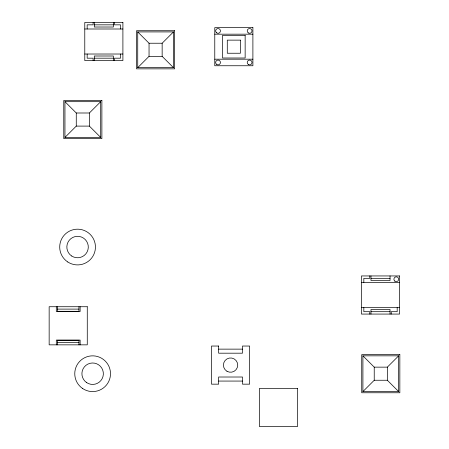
<?xml version="1.0" encoding="UTF-8"?>
<svg xmlns="http://www.w3.org/2000/svg" width="449" height="449" viewBox="0 0 449 449"><rect width="100%" height="100%" fill="white"/><g stroke="black" fill="none" stroke-linecap="round" stroke-linejoin="round"><path stroke-width="0.67" d="M64.953 137.416L76.268 126.102L76.268 112.996L64.953 101.682L64.953 137.416L100.694 137.416L100.694 101.682L64.953 101.682M76.268 112.996L89.373 112.996L100.694 101.682M137.731 67.653L149.046 56.338L162.151 56.338L173.466 67.653L137.731 67.653L137.731 31.918L173.466 31.918L173.466 67.653M137.731 31.918L149.046 43.233L162.151 43.233L173.466 31.918M362.915 391.567L374.23 380.252L374.23 367.147L362.915 355.833L398.656 355.833L398.656 391.567L362.915 391.567L362.915 355.833M374.23 367.147L387.335 367.147L398.656 355.833M94.307 24.835L113.367 24.835M84.777 29L122.903 29M214.774 34.18L252.894 34.18M84.777 54.02L122.903 54.02M94.307 58.19L113.367 58.19M214.774 59.195L252.894 59.195M76.268 126.102L89.373 126.102L100.694 137.416M370.975 278.329L390.035 278.329M361.445 282.5L399.571 282.5M361.445 307.514L399.571 307.514M57.494 309.108L78.94 309.108M370.975 311.685L390.035 311.685M57.494 342.469L78.94 342.469M218.657 349.137L242.482 349.137M374.23 380.252L387.335 380.252L398.656 391.567M218.657 381.066L242.482 381.066M397.185 307.514L397.185 311.685L391.231 311.685L391.231 314.07M390.035 275.944L390.035 280.518L370.975 280.518L370.975 275.944M390.035 314.07L390.035 309.496L370.975 309.496L370.975 314.07M387.335 367.147L387.335 380.252M369.785 275.944L369.785 278.329L363.83 278.329L363.83 282.5M369.785 314.07L369.785 311.685L363.83 311.685L363.83 307.514M162.151 43.233L162.151 56.338M149.046 43.233L149.046 56.338M120.517 29L120.517 24.835L114.562 24.835L114.562 22.45M120.517 54.02L120.517 58.19L114.562 58.19L114.562 60.57M113.367 22.45L113.367 27.019L94.307 27.019L94.307 22.45M113.367 60.57L113.367 56.002L94.307 56.002L94.307 60.57M93.117 22.45L93.117 24.835L87.162 24.835L87.162 29M93.117 60.57L93.117 58.19L87.162 58.19L87.162 54.02M89.373 112.996L89.373 126.102M80.13 306.729L80.13 311.494L56.305 311.494L56.305 306.729M80.13 344.849L80.13 340.084L56.305 340.084L56.305 344.849M78.94 306.729L78.94 311.297L57.494 311.297L57.494 306.729M78.94 344.849L78.94 340.28L57.494 340.28L57.494 344.849M122.903 22.45L84.777 22.45L84.777 60.57L122.903 60.57L122.903 22.45M252.894 27.63L214.774 27.63L214.774 65.75L252.894 65.75L252.894 27.63M174.661 30.723L136.535 30.723L136.535 68.849L174.661 68.849L174.661 30.723M245.148 35.37L222.513 35.37L222.513 58.005L245.148 58.005L245.148 35.37M240.383 40.135L227.284 40.135L227.284 53.24L240.383 53.24L240.383 40.135M101.884 100.486L63.764 100.486L63.764 138.612L101.884 138.612L101.884 100.486M399.571 275.944L361.445 275.944L361.445 314.07L399.571 314.07L399.571 275.944M87.274 306.729L49.154 306.729L49.154 344.849L87.274 344.849L87.274 306.729M218.657 346.039L211.507 346.039L211.507 384.164L218.657 384.164L218.657 377.014L242.482 377.014L242.482 384.164L249.627 384.164L249.627 346.039L242.482 346.039L242.482 353.189L218.657 353.189L218.657 346.039M399.846 354.637L361.726 354.637L361.726 392.757L399.846 392.757L399.846 354.637M297.53 388.43L259.41 388.43L259.41 426.55L297.53 426.55L297.53 388.43M394.839 281.108A2.385 2.385 0 0 0 398.656 279.536A2.385 2.385 0 0 0 395.384 277.016A2.385 2.385 0 0 0 394.839 281.108M71.683 256.003A10.725 10.725 0 0 0 88.279 247.663A10.725 10.725 0 0 0 72.755 237.459A10.725 10.725 0 0 0 71.683 256.003M67.76 261.975A17.87 17.87 0 0 0 95.413 248.078A17.87 17.87 0 0 0 69.55 231.078A17.87 17.87 0 0 0 67.76 261.975M82.695 388.565A17.87 17.87 0 0 0 110.465 374.893A17.87 17.87 0 0 0 84.743 357.679A17.87 17.87 0 0 0 82.695 388.565M86.668 382.621A10.72 10.72 0 0 0 103.332 374.421A10.72 10.72 0 0 0 87.897 364.094A10.72 10.72 0 0 0 86.668 382.621M226.998 371.289A7.15 7.15 0 0 0 237.717 365.099A7.15 7.15 0 0 0 226.998 358.908A7.15 7.15 0 0 0 226.998 371.289M248.246 64.42A2.385 2.385 0 0 0 251.99 62.686A2.385 2.385 0 0 0 248.611 60.312A2.385 2.385 0 0 0 248.246 64.42M248.426 32.968A2.385 2.385 0 0 0 252.001 30.902A2.385 2.385 0 0 0 248.426 28.843A2.385 2.385 0 0 0 248.426 32.968M216.788 64.493A2.385 2.385 0 0 0 220.431 62.557A2.385 2.385 0 0 0 216.929 60.368A2.385 2.385 0 0 0 216.788 64.493M216.53 32.743A2.385 2.385 0 0 0 220.397 31.295A2.385 2.385 0 0 0 217.215 28.674A2.385 2.385 0 0 0 216.53 32.743"/></g></svg>
